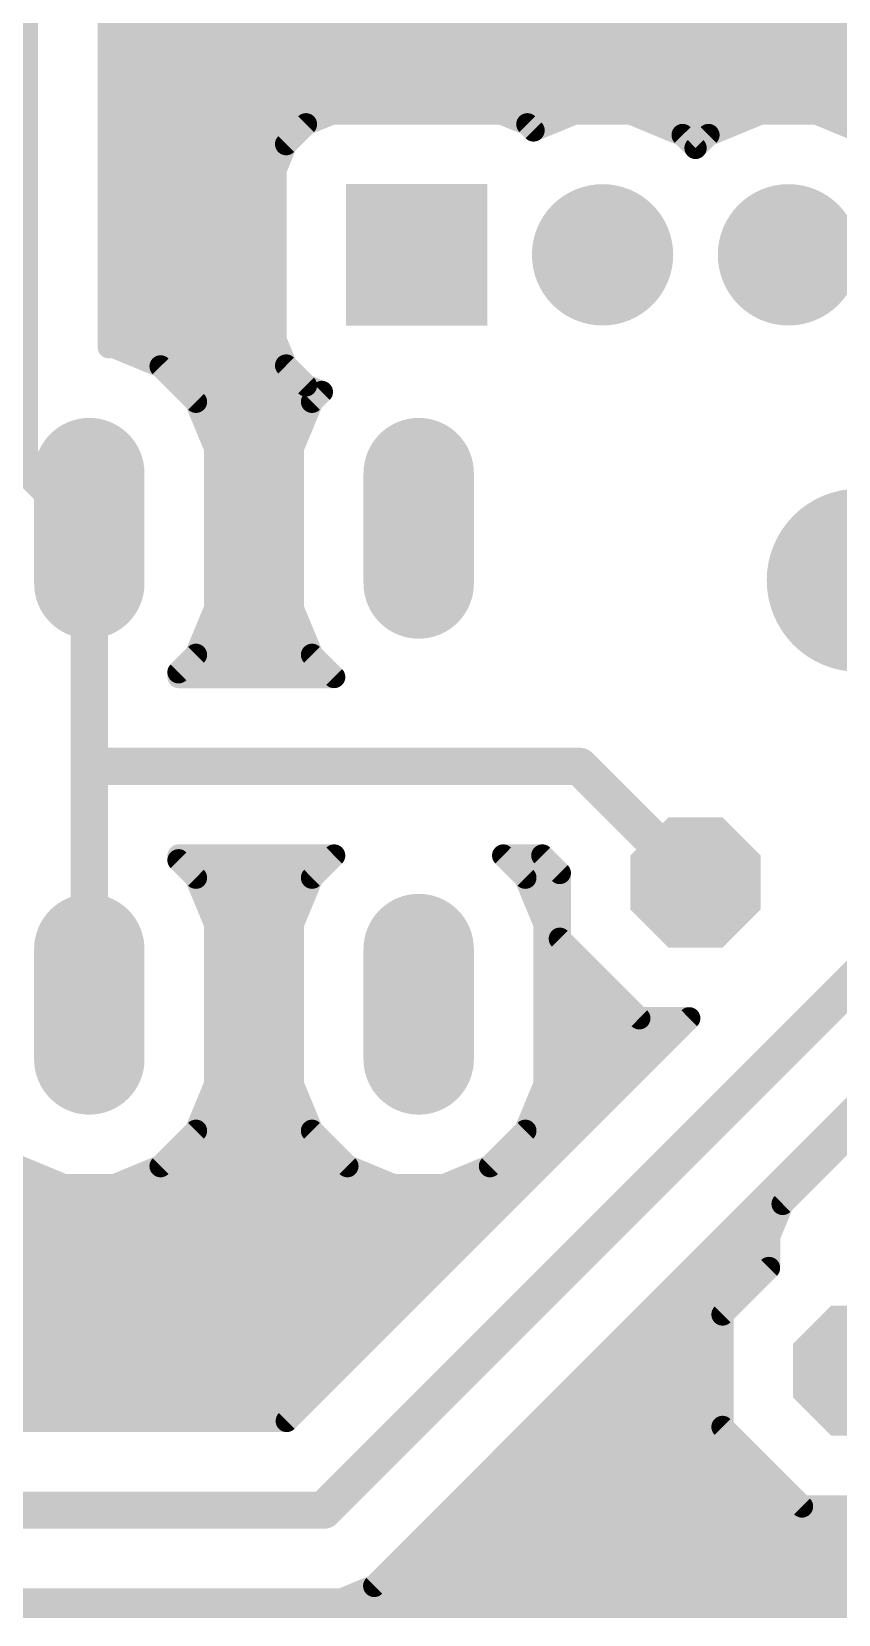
# Model space of a CAD drawing. Header units: millimetres. Extents: x 0 to 653, y 0 to 287.
# Drawn here: x 18.55 to 29.57, y 46.84 to 68.45 of the extents above; entities that cross this region are included whole.
import ezdxf

# ---------------------------------------------------------------- set-up
doc = ezdxf.new("R2010")
doc.units = ezdxf.units.MM
for name, color, linetype in [('16', 7, 'Continuous'), ('17', 7, 'Continuous'), ('18', 7, 'Continuous')]:
    doc.layers.add(name, color=color, linetype=linetype)

# ---------------------------------------------------------------- blocks, each defined once
blk = doc.blocks.new('OCTAGONP')
at = {"const_width": 0.5}
blk.add_lwpolyline([(-0.25, -0.1036), (-0.25, 0.1036), (-0.1036, 0.25), (0.1036, 0.25), (0.25, 0.1036), (0.25, -0.1036), (0.1036, -0.25), (-0.1036, -0.25), (-0.25, -0.1036), (-0.25, 0.1036)], dxfattribs=at)
blk = doc.blocks.new('SQUAREP')
blk.add_solid([(-0.5, -0.5), (0.5, -0.5), (-0.5, 0.5), (0.5, 0.5)])
blk = doc.blocks.new('ROUNDP')
at = {"const_width": 0.5}
blk.add_lwpolyline([(0, -0.25, 1), (0, 0.25, 1), (0, -0.25)], format="xyb", dxfattribs=at)
blk = doc.blocks.new('LONGP100')
at = {"const_width": 1}
blk.add_lwpolyline([(-0.5, 0), (0.5, 0)], dxfattribs=at)
at = {"const_width": 0.5}
for points in [[(-0.5, 0.25, 1), (-0.5, -0.25)], [(0.5, -0.25, 1), (0.5, 0.25)]]:
    blk.add_lwpolyline(points, format="xyb", dxfattribs=at)
blk = doc.blocks.new('ROUNDV')
at = {"const_width": 0.5}
blk.add_lwpolyline([(0, -0.25, 1), (0, 0.25, 1), (0, -0.25)], format="xyb", dxfattribs=at)

msp = doc.modelspace()

# ---------------------------------------------------------------- linework, layer by layer
at = {"layer": '16'}
for points, const_width in [([(18.387, 85.035), (18.387, 62.623)], 0.508), ([(19.607, 64.143), (19.607, 84.53)], 0.305), ([(19.607, 68.58), (66.856, 68.58)], 0.305), ([(19.607, 68.275), (67.161, 68.275)], 0.305), ([(19.607, 67.97), (67.465, 67.97)], 0.305), ([(19.607, 67.666), (67.77, 67.666)], 0.305), ([(19.607, 67.361), (68.075, 67.361)], 0.305), ([(22.655, 67.335), (22.301, 67.189)], 0.305), ([(24.97, 67.335), (22.655, 67.335)], 0.305), ([(25.324, 67.189), (24.97, 67.335)], 0.305), ([(25.968, 67.335), (25.409, 67.104)], 0.305), ([(26.736, 67.335), (25.968, 67.335)], 0.305), ([(27.446, 67.041), (26.736, 67.335)], 0.305), ([(28.509, 67.335), (27.799, 67.041)], 0.305), ([(29.276, 67.335), (28.509, 67.335)], 0.305), ([(29.986, 67.041), (29.276, 67.335)], 0.305), ([(22.301, 67.189), (22.029, 66.917)], 0.305), ([(25.409, 67.104), (25.324, 67.189)], 0.305), ([(19.607, 67.056), (22.168, 67.056)], 0.305), ([(22.029, 66.917), (21.882, 66.562)], 0.305), ([(27.411, 67.056), (27.834, 67.056)], 0.305), ([(27.622, 66.865), (27.446, 67.041)], 0.305), ([(27.799, 67.041), (27.622, 66.865)], 0.305), ([(19.607, 66.751), (21.96, 66.751)], 0.305), ([(19.607, 66.446), (21.882, 66.446)], 0.305), ([(21.882, 66.562), (21.882, 64.248)], 0.305), ([(19.607, 66.142), (21.882, 66.142)], 0.305), ([(19.607, 65.837), (21.882, 65.837)], 0.305), ([(19.607, 65.532), (21.882, 65.532)], 0.305), ([(19.607, 65.227), (21.882, 65.227)], 0.305), ([(19.607, 64.922), (21.882, 64.922)], 0.305), ([(19.607, 64.618), (21.882, 64.618)], 0.305), ([(19.607, 64.313), (21.882, 64.313)], 0.305), ([(19.682, 64.143), (19.607, 64.143)], 0.305), ([(20.314, 63.882), (19.682, 64.143)], 0.305), ([(21.882, 64.248), (22.029, 63.893)], 0.305), ([(20.008, 64.008), (21.981, 64.008)], 0.305), ([(20.797, 63.398), (20.314, 63.882)], 0.305), ([(22.029, 63.893), (22.301, 63.621)], 0.305), ([(20.492, 63.703), (22.219, 63.703)], 0.305), ([(22.301, 63.621), (22.517, 63.532)], 0.305), ([(20.797, 63.398), (22.383, 63.398)], 0.305), ([(21.059, 62.766), (20.797, 63.398)], 0.305), ([(22.383, 63.398), (22.121, 62.766)], 0.305), ([(22.517, 63.532), (22.383, 63.398)], 0.305), ([(20.924, 63.094), (22.256, 63.094)], 0.305), ([(21.05, 62.789), (22.13, 62.789)], 0.305), ([(21.059, 60.574), (21.059, 62.766)], 0.305), ([(22.121, 62.766), (22.121, 60.574)], 0.305), ([(18.387, 62.623), (19.34, 61.67)], 0.508), ([(21.059, 62.484), (22.121, 62.484)], 0.305), ([(36.513, 62.23), (22.543, 48.26)], 0.508), ([(21.059, 62.179), (22.121, 62.179)], 0.305), ([(19.34, 58.42), (19.34, 61.67)], 0.508), ([(21.059, 61.874), (22.121, 61.874)], 0.305), ([(21.059, 61.57), (22.121, 61.57)], 0.305), ([(23.233, 47.226), (37.546, 61.539)], 0.305), ([(37.833, 61.465), (28.811, 52.443)], 0.305), ([(21.059, 61.265), (22.121, 61.265)], 0.305), ([(21.059, 60.96), (22.121, 60.96)], 0.305), ([(21.059, 60.655), (22.121, 60.655)], 0.305), ([(20.797, 59.942), (21.059, 60.574)], 0.305), ([(22.121, 60.574), (22.383, 59.942)], 0.305), ([(20.967, 60.35), (22.213, 60.35)], 0.305), ([(20.559, 59.704), (20.797, 59.942)], 0.305), ([(20.84, 60.046), (22.34, 60.046)], 0.305), ([(22.383, 59.942), (22.686, 59.639)], 0.305), ([(20.596, 59.741), (22.584, 59.741)], 0.305), ([(20.559, 59.639), (20.559, 59.704)], 0.305), ([(22.686, 59.639), (20.559, 59.639)], 0.305), ([(19.34, 55.17), (19.34, 58.42)], 0.508), ([(26.035, 58.42), (19.34, 58.42)], 0.508), ([(27.622, 56.833), (26.035, 58.42)], 0.508), ([(20.559, 57.136), (20.559, 57.201)], 0.305), ([(20.559, 57.201), (22.686, 57.201)], 0.305), ([(20.797, 56.898), (20.559, 57.136)], 0.305), ([(22.686, 57.201), (22.383, 56.898)], 0.305), ([(25.297, 56.898), (24.994, 57.201)], 0.305), ([(24.994, 57.201), (25.53, 57.201)], 0.305), ([(25.53, 57.201), (25.768, 56.962)], 0.305), ([(20.698, 56.998), (22.482, 56.998)], 0.305), ([(25.198, 56.998), (25.733, 56.998)], 0.305), ([(25.768, 56.962), (25.768, 56.065)], 0.305), ([(21.059, 56.266), (20.797, 56.898)], 0.305), ([(22.383, 56.898), (22.121, 56.266)], 0.305), ([(25.559, 56.266), (25.297, 56.898)], 0.305), ([(20.882, 56.693), (22.298, 56.693)], 0.305), ([(25.382, 56.693), (25.768, 56.693)], 0.305), ([(21.009, 56.388), (22.171, 56.388)], 0.305), ([(21.059, 54.074), (21.059, 56.266)], 0.305), ([(22.121, 56.266), (22.121, 54.074)], 0.305), ([(25.509, 56.388), (25.768, 56.388)], 0.305), ([(25.559, 54.074), (25.559, 56.266)], 0.305), ([(21.059, 56.083), (22.121, 56.083)], 0.305), ([(25.559, 56.083), (25.768, 56.083)], 0.305), ([(25.768, 56.065), (26.855, 54.978)], 0.305), ([(21.059, 55.778), (22.121, 55.778)], 0.305), ([(25.559, 55.778), (26.054, 55.778)], 0.305), ([(21.059, 55.474), (22.121, 55.474)], 0.305), ([(25.559, 55.474), (26.359, 55.474)], 0.305), ([(21.059, 55.169), (22.121, 55.169)], 0.305), ([(27.537, 54.978), (22.038, 49.479)], 0.305), ([(25.559, 55.169), (26.664, 55.169)], 0.305), ([(26.855, 54.978), (27.537, 54.978)], 0.305), ([(21.059, 54.864), (22.121, 54.864)], 0.305), ([(25.559, 54.864), (27.422, 54.864)], 0.305), ([(21.059, 54.559), (22.121, 54.559)], 0.305), ([(25.559, 54.559), (27.117, 54.559)], 0.305), ([(21.059, 54.254), (22.121, 54.254)], 0.305), ([(25.559, 54.254), (26.813, 54.254)], 0.305), ([(20.797, 53.442), (21.059, 54.074)], 0.305), ([(21.008, 53.95), (22.172, 53.95)], 0.305), ([(22.121, 54.074), (22.383, 53.442)], 0.305), ([(25.297, 53.442), (25.559, 54.074)], 0.305), ([(25.508, 53.95), (26.508, 53.95)], 0.305), ([(20.881, 53.645), (22.299, 53.645)], 0.305), ([(25.381, 53.645), (26.203, 53.645)], 0.305), ([(29.651, 53.645), (30.013, 53.645)], 0.305), ([(20.314, 52.959), (20.797, 53.442)], 0.305), ([(20.695, 53.34), (22.485, 53.34)], 0.305), ([(22.383, 53.442), (22.866, 52.959)], 0.305), ([(24.814, 52.959), (25.297, 53.442)], 0.305), ([(25.195, 53.34), (25.898, 53.34)], 0.305), ([(29.347, 53.34), (29.708, 53.34)], 0.305), ([(20.39, 53.035), (22.79, 53.035)], 0.305), ([(24.89, 53.035), (25.593, 53.035)], 0.305), ([(29.042, 53.035), (29.404, 53.035)], 0.305), ([(18.366, 52.959), (18.998, 52.697)], 0.305), ([(19.682, 52.697), (20.314, 52.959)], 0.305), ([(22.866, 52.959), (23.498, 52.697)], 0.305), ([(24.182, 52.697), (24.814, 52.959)], 0.305), ([(12.516, 52.73), (18.917, 52.73)], 0.305), ([(18.998, 52.697), (19.682, 52.697)], 0.305), ([(19.763, 52.73), (23.417, 52.73)], 0.305), ([(23.498, 52.697), (24.182, 52.697)], 0.305), ([(24.263, 52.73), (25.289, 52.73)], 0.305), ([(28.737, 52.73), (29.099, 52.73)], 0.305), ([(8.112, 52.426), (24.984, 52.426)], 0.305), ([(28.432, 52.426), (28.804, 52.426)], 0.305), ([(28.811, 52.443), (28.626, 51.995)], 0.305), ([(7.808, 52.121), (24.679, 52.121)], 0.305), ([(28.128, 52.121), (28.678, 52.121)], 0.305), ([(28.626, 51.995), (28.626, 51.568)], 0.305), ([(15.259, 51.816), (24.374, 51.816)], 0.305), ([(27.823, 51.816), (28.626, 51.816)], 0.305), ([(15.563, 51.511), (24.07, 51.511)], 0.305), ([(27.518, 51.511), (28.569, 51.511)], 0.305), ([(28.626, 51.568), (27.991, 50.933)], 0.305), ([(15.868, 51.206), (23.765, 51.206)], 0.305), ([(27.213, 51.206), (28.264, 51.206)], 0.305), ([(16.142, 50.902), (23.46, 50.902)], 0.305), ([(26.908, 50.902), (27.991, 50.902)], 0.305), ([(27.991, 50.933), (27.991, 49.397)], 0.305), ([(16.142, 50.597), (23.155, 50.597)], 0.305), ([(26.604, 50.597), (27.991, 50.597)], 0.305), ([(16.142, 50.292), (22.85, 50.292)], 0.305), ([(26.299, 50.292), (27.991, 50.292)], 0.305), ([(16.142, 49.987), (22.546, 49.987)], 0.305), ([(25.994, 49.987), (27.991, 49.987)], 0.305), ([(16.142, 49.682), (22.241, 49.682)], 0.305), ([(25.689, 49.682), (27.991, 49.682)], 0.305), ([(22.038, 49.479), (16.142, 49.479)], 0.305), ([(25.384, 49.378), (28.01, 49.378)], 0.305), ([(27.991, 49.397), (29.077, 48.311)], 0.305), ([(25.079, 49.073), (28.315, 49.073)], 0.305), ([(24.775, 48.768), (28.62, 48.768)], 0.305), ([(13.652, 48.26), (22.543, 48.26)], 0.508), ([(24.47, 48.463), (28.925, 48.463)], 0.305), ([(29.077, 48.311), (30.613, 48.311)], 0.305), ([(24.165, 48.158), (79.771, 48.158)], 0.305), ([(23.86, 47.854), (167.958, 47.854)], 0.305), ([(23.555, 47.549), (167.958, 47.549)], 0.305), ([(22.785, 47.041), (23.233, 47.226)], 0.305), ([(23.251, 47.244), (167.958, 47.244)], 0.305), ([(13.41, 47.041), (22.785, 47.041)], 0.305), ([(1.168, 46.939), (167.958, 46.939)], 0.305)]:
    msp.add_lwpolyline(points, dxfattribs=dict(at, const_width=const_width))
for points, const_width in [([(19.607, 68.656, 1), (19.607, 68.504)], 0.152), ([(19.607, 68.351, 1), (19.607, 68.199)], 0.152), ([(19.607, 68.047, 1), (19.607, 67.894)], 0.152), ([(19.607, 67.742, 1), (19.607, 67.589)], 0.152), ([(19.607, 67.437, 1), (19.607, 67.285)], 0.152), ([(22.655, 67.412, 1), (22.655, 67.259)], 0.152), ([(22.684, 67.265, 1), (22.626, 67.406)], 0.152), ([(24.999, 67.406, 1), (24.941, 67.265)], 0.152), ([(24.97, 67.259, 1), (24.97, 67.412)], 0.152), ([(25.968, 67.412, 1), (25.968, 67.259)], 0.152), ([(25.998, 67.265, 1), (25.939, 67.406)], 0.152), ([(26.766, 67.406, 1), (26.707, 67.265)], 0.152), ([(26.736, 67.259, 1), (26.736, 67.412)], 0.152), ([(28.509, 67.412, 1), (28.509, 67.259)], 0.152), ([(28.538, 67.265, 1), (28.479, 67.406)], 0.152), ([(29.306, 67.406, 1), (29.247, 67.265)], 0.152), ([(29.276, 67.259, 1), (29.276, 67.412)], 0.152), ([(22.271, 67.259, 1), (22.33, 67.118)], 0.152), ([(22.354, 67.135, 1), (22.247, 67.242)], 0.152), ([(25.378, 67.242, 1), (25.271, 67.135)], 0.152), ([(25.295, 67.118, 1), (25.354, 67.259)], 0.152), ([(25.38, 67.174, 1), (25.438, 67.033)], 0.152), ([(25.355, 67.05, 1), (25.463, 67.158)], 0.152), ([(19.607, 67.132, 1), (19.607, 66.98)], 0.152), ([(21.975, 66.971, 1), (22.083, 66.863)], 0.152), ([(22.099, 66.888, 1), (21.959, 66.946)], 0.152), ([(22.168, 66.98, 1), (22.168, 67.132)], 0.152), ([(27.411, 67.132, 1), (27.411, 66.98)], 0.152), ([(27.5, 67.095, 1), (27.392, 66.988)], 0.152), ([(27.417, 66.971, 1), (27.475, 67.112)], 0.152), ([(27.77, 67.112, 1), (27.828, 66.971)], 0.152), ([(27.853, 66.988, 1), (27.745, 67.095)], 0.152), ([(27.834, 66.98, 1), (27.834, 67.132)], 0.152), ([(19.607, 66.827, 1), (19.607, 66.675)], 0.152), ([(21.96, 66.675, 1), (21.96, 66.827)], 0.152), ([(27.569, 66.919, 1), (27.676, 66.811)], 0.152), ([(27.569, 66.811, 1), (27.676, 66.919)], 0.152), ([(19.607, 66.523, 1), (19.607, 66.37)], 0.152), ([(21.958, 66.562, 1), (21.806, 66.562)], 0.152), ([(21.812, 66.591, 1), (21.953, 66.533)], 0.152), ([(21.882, 66.37, 1), (21.882, 66.523)], 0.152), ([(19.607, 66.218, 1), (19.607, 66.065)], 0.152), ([(21.882, 66.065, 1), (21.882, 66.218)], 0.152), ([(19.607, 65.913, 1), (19.607, 65.761)], 0.152), ([(21.882, 65.761, 1), (21.882, 65.913)], 0.152), ([(19.607, 65.608, 1), (19.607, 65.456)], 0.152), ([(21.882, 65.456, 1), (21.882, 65.608)], 0.152), ([(19.607, 65.303, 1), (19.607, 65.151)], 0.152), ([(21.882, 65.151, 1), (21.882, 65.303)], 0.152), ([(19.607, 64.999, 1), (19.607, 64.846)], 0.152), ([(21.882, 64.846, 1), (21.882, 64.999)], 0.152), ([(19.607, 64.694, 1), (19.607, 64.541)], 0.152), ([(21.882, 64.541, 1), (21.882, 64.694)], 0.152), ([(19.607, 64.389, 1), (19.607, 64.237)], 0.152), ([(21.882, 64.237, 1), (21.882, 64.389)], 0.152), ([(19.607, 64.219, 1), (19.607, 64.067)], 0.152), ([(19.53, 64.143, 1), (19.683, 64.143)], 0.152), ([(19.711, 64.214, 1), (19.653, 64.073)], 0.152), ([(19.682, 64.067, 1), (19.682, 64.219)], 0.152), ([(21.953, 64.277, 1), (21.812, 64.219)], 0.152), ([(21.806, 64.248, 1), (21.958, 64.248)], 0.152), ([(20.008, 64.084, 1), (20.008, 63.932)], 0.152), ([(20.368, 63.935, 1), (20.26, 63.828)], 0.152), ([(20.285, 63.811, 1), (20.343, 63.952)], 0.152), ([(22.083, 63.947, 1), (21.975, 63.839)], 0.152), ([(21.959, 63.864, 1), (22.099, 63.922)], 0.152), ([(21.981, 63.932, 1), (21.981, 64.084)], 0.152), ([(20.492, 63.779, 1), (20.492, 63.627)], 0.152), ([(22.219, 63.627, 1), (22.219, 63.779)], 0.152), ([(22.33, 63.692, 1), (22.271, 63.551)], 0.152), ([(20.797, 63.475, 1), (20.797, 63.322)], 0.152), ([(20.868, 63.427, 1), (20.727, 63.369)], 0.152), ([(22.247, 63.568, 1), (22.354, 63.675)], 0.152), ([(22.453, 63.369, 1), (22.312, 63.427)], 0.152), ([(22.383, 63.322, 1), (22.383, 63.475)], 0.152), ([(22.571, 63.478, 1), (22.463, 63.586)], 0.152), ([(22.488, 63.462, 1), (22.546, 63.602)], 0.152), ([(20.744, 63.344, 1), (20.851, 63.452)], 0.152), ([(22.329, 63.452, 1), (22.436, 63.344)], 0.152), ([(20.924, 63.17, 1), (20.924, 63.017)], 0.152), ([(22.256, 63.017, 1), (22.256, 63.17)], 0.152), ([(21.05, 62.865, 1), (21.05, 62.713)], 0.152), ([(21.135, 62.766, 1), (20.983, 62.766)], 0.152), ([(22.197, 62.766, 1), (22.045, 62.766)], 0.152), ([(22.13, 62.713, 1), (22.13, 62.865)], 0.152), ([(18.477, 62.712, 1), (18.298, 62.533)], 0.254), ([(18.261, 62.623, 1), (18.515, 62.623)], 0.254), ([(20.989, 62.737, 1), (21.13, 62.795)], 0.152), ([(22.05, 62.795, 1), (22.191, 62.737)], 0.152), ([(21.059, 62.56, 1), (21.059, 62.408)], 0.152), ([(22.121, 62.408, 1), (22.121, 62.56)], 0.152), ([(21.059, 62.255, 1), (21.059, 62.103)], 0.152), ([(22.121, 62.103, 1), (22.121, 62.255)], 0.152), ([(19.467, 61.67, 1), (19.213, 61.67)], 0.254), ([(19.25, 61.58, 1), (19.43, 61.76)], 0.254), ([(21.059, 61.951, 1), (21.059, 61.798)], 0.152), ([(22.121, 61.798, 1), (22.121, 61.951)], 0.152), ([(21.059, 61.646, 1), (21.059, 61.493)], 0.152), ([(22.121, 61.493, 1), (22.121, 61.646)], 0.152), ([(21.059, 61.341, 1), (21.059, 61.189)], 0.152), ([(22.121, 61.189, 1), (22.121, 61.341)], 0.152), ([(21.059, 61.036, 1), (21.059, 60.884)], 0.152), ([(22.121, 60.884, 1), (22.121, 61.036)], 0.152), ([(21.059, 60.731, 1), (21.059, 60.579)], 0.152), ([(22.121, 60.579, 1), (22.121, 60.731)], 0.152), ([(20.983, 60.574, 1), (21.135, 60.574)], 0.152), ([(21.13, 60.545, 1), (20.989, 60.603)], 0.152), ([(22.191, 60.603, 1), (22.05, 60.545)], 0.152), ([(22.045, 60.574, 1), (22.197, 60.574)], 0.152), ([(20.967, 60.427, 1), (20.967, 60.274)], 0.152), ([(22.213, 60.274, 1), (22.213, 60.427)], 0.152), ([(20.851, 59.888, 1), (20.744, 59.996)], 0.152), ([(20.84, 60.122, 1), (20.84, 59.969)], 0.152), ([(22.436, 59.996, 1), (22.329, 59.888)], 0.152), ([(22.34, 59.969, 1), (22.34, 60.122)], 0.152), ([(20.596, 59.817, 1), (20.596, 59.665)], 0.152), ([(20.727, 59.971, 1), (20.868, 59.913)], 0.152), ([(22.312, 59.913, 1), (22.453, 59.971)], 0.152), ([(22.584, 59.665, 1), (22.584, 59.817)], 0.152), ([(20.635, 59.704, 1), (20.483, 59.704)], 0.152), ([(20.505, 59.758, 1), (20.613, 59.65)], 0.152), ([(20.559, 59.715, 1), (20.559, 59.563)], 0.152), ([(20.483, 59.639, 1), (20.635, 59.639)], 0.152), ([(22.632, 59.585, 1), (22.739, 59.693)], 0.152), ([(22.686, 59.563, 1), (22.686, 59.715)], 0.152), ([(19.467, 58.42, 1), (19.213, 58.42)], 0.254), ([(19.34, 58.547, 1), (19.34, 58.293)], 0.254), ([(26.125, 58.51, 1), (25.945, 58.33)], 0.254), ([(26.035, 58.293, 1), (26.035, 58.547)], 0.254), ([(19.213, 58.42, 1), (19.467, 58.42)], 0.254), ([(20.635, 57.201, 1), (20.483, 57.201)], 0.152), ([(20.559, 57.277, 1), (20.559, 57.125)], 0.152), ([(20.613, 57.19, 1), (20.505, 57.082)], 0.152), ([(22.739, 57.147, 1), (22.632, 57.255)], 0.152), ([(22.686, 57.125, 1), (22.686, 57.277)], 0.152), ([(25.048, 57.255, 1), (24.941, 57.147)], 0.152), ([(24.994, 57.277, 1), (24.994, 57.125)], 0.152), ([(25.584, 57.255, 1), (25.476, 57.147)], 0.152), ([(25.53, 57.125, 1), (25.53, 57.277)], 0.152), ([(20.483, 57.136, 1), (20.635, 57.136)], 0.152), ([(20.698, 57.074, 1), (20.698, 56.921)], 0.152), ([(22.482, 56.921, 1), (22.482, 57.074)], 0.152), ([(25.198, 57.074, 1), (25.198, 56.921)], 0.152), ([(25.845, 56.962, 1), (25.692, 56.962)], 0.152), ([(25.714, 56.909, 1), (25.822, 57.016)], 0.152), ([(25.733, 56.921, 1), (25.733, 57.074)], 0.152), ([(20.868, 56.927, 1), (20.727, 56.869)], 0.152), ([(20.744, 56.844, 1), (20.851, 56.952)], 0.152), ([(22.329, 56.952, 1), (22.436, 56.844)], 0.152), ([(22.453, 56.869, 1), (22.312, 56.927)], 0.152), ([(25.368, 56.927, 1), (25.227, 56.869)], 0.152), ([(25.244, 56.844, 1), (25.351, 56.952)], 0.152), ([(27.533, 56.743, 1), (27.712, 56.922)], 0.254), ([(20.882, 56.769, 1), (20.882, 56.617)], 0.152), ([(22.298, 56.617, 1), (22.298, 56.769)], 0.152), ([(25.382, 56.769, 1), (25.382, 56.617)], 0.152), ([(25.768, 56.617, 1), (25.768, 56.769)], 0.152), ([(21.009, 56.464, 1), (21.009, 56.312)], 0.152), ([(21.135, 56.266, 1), (20.983, 56.266)], 0.152), ([(22.197, 56.266, 1), (22.045, 56.266)], 0.152), ([(22.171, 56.312, 1), (22.171, 56.464)], 0.152), ([(25.509, 56.464, 1), (25.509, 56.312)], 0.152), ([(25.635, 56.266, 1), (25.483, 56.266)], 0.152), ([(25.768, 56.312, 1), (25.768, 56.464)], 0.152), ([(21.059, 56.159, 1), (21.059, 56.007)], 0.152), ([(20.989, 56.237, 1), (21.13, 56.295)], 0.152), ([(22.05, 56.295, 1), (22.191, 56.237)], 0.152), ([(22.121, 56.007, 1), (22.121, 56.159)], 0.152), ([(25.559, 56.159, 1), (25.559, 56.007)], 0.152), ([(25.489, 56.237, 1), (25.63, 56.295)], 0.152), ([(25.822, 56.118, 1), (25.714, 56.011)], 0.152), ([(25.768, 56.007, 1), (25.768, 56.159)], 0.152), ([(25.692, 56.065, 1), (25.845, 56.065)], 0.152), ([(21.059, 55.855, 1), (21.059, 55.702)], 0.152), ([(22.121, 55.702, 1), (22.121, 55.855)], 0.152), ([(25.559, 55.855, 1), (25.559, 55.702)], 0.152), ([(26.054, 55.702, 1), (26.054, 55.855)], 0.152), ([(21.059, 55.55, 1), (21.059, 55.397)], 0.152), ([(22.121, 55.397, 1), (22.121, 55.55)], 0.152), ([(25.559, 55.55, 1), (25.559, 55.397)], 0.152), ([(26.359, 55.397, 1), (26.359, 55.55)], 0.152), ([(19.213, 55.17, 1), (19.467, 55.17)], 0.254), ([(21.059, 55.245, 1), (21.059, 55.093)], 0.152), ([(22.121, 55.093, 1), (22.121, 55.245)], 0.152), ([(25.559, 55.245, 1), (25.559, 55.093)], 0.152), ([(26.664, 55.093, 1), (26.664, 55.245)], 0.152), ([(26.855, 55.054, 1), (26.855, 54.902)], 0.152), ([(27.59, 54.924, 1), (27.483, 55.032)], 0.152), ([(27.537, 54.902, 1), (27.537, 55.054)], 0.152), ([(21.059, 54.94, 1), (21.059, 54.788)], 0.152), ([(22.121, 54.788, 1), (22.121, 54.94)], 0.152), ([(25.559, 54.94, 1), (25.559, 54.788)], 0.152), ([(26.801, 54.924, 1), (26.908, 55.032)], 0.152), ([(27.422, 54.788, 1), (27.422, 54.94)], 0.152), ([(21.059, 54.635, 1), (21.059, 54.483)], 0.152), ([(22.121, 54.483, 1), (22.121, 54.635)], 0.152), ([(25.559, 54.635, 1), (25.559, 54.483)], 0.152), ([(27.117, 54.483, 1), (27.117, 54.635)], 0.152), ([(21.059, 54.331, 1), (21.059, 54.178)], 0.152), ([(22.121, 54.178, 1), (22.121, 54.331)], 0.152), ([(25.559, 54.331, 1), (25.559, 54.178)], 0.152), ([(26.813, 54.178, 1), (26.813, 54.331)], 0.152), ([(21.008, 54.026, 1), (21.008, 53.873)], 0.152), ([(20.983, 54.074, 1), (21.135, 54.074)], 0.152), ([(21.13, 54.045, 1), (20.989, 54.103)], 0.152), ([(22.191, 54.103, 1), (22.05, 54.045)], 0.152), ([(22.045, 54.074, 1), (22.197, 54.074)], 0.152), ([(22.172, 53.873, 1), (22.172, 54.026)], 0.152), ([(25.508, 54.026, 1), (25.508, 53.873)], 0.152), ([(25.483, 54.074, 1), (25.635, 54.074)], 0.152), ([(25.63, 54.045, 1), (25.489, 54.103)], 0.152), ([(26.508, 53.873, 1), (26.508, 54.026)], 0.152), ([(20.881, 53.721, 1), (20.881, 53.569)], 0.152), ([(22.299, 53.569, 1), (22.299, 53.721)], 0.152), ([(25.381, 53.721, 1), (25.381, 53.569)], 0.152), ([(26.203, 53.569, 1), (26.203, 53.721)], 0.152), ([(29.651, 53.721, 1), (29.651, 53.569)], 0.152), ([(20.695, 53.416, 1), (20.695, 53.264)], 0.152), ([(20.727, 53.471, 1), (20.868, 53.413)], 0.152), ([(20.851, 53.388, 1), (20.744, 53.496)], 0.152), ([(22.436, 53.496, 1), (22.329, 53.388)], 0.152), ([(22.312, 53.413, 1), (22.453, 53.471)], 0.152), ([(22.485, 53.264, 1), (22.485, 53.416)], 0.152), ([(25.195, 53.416, 1), (25.195, 53.264)], 0.152), ([(25.227, 53.471, 1), (25.368, 53.413)], 0.152), ([(25.351, 53.388, 1), (25.244, 53.496)], 0.152), ([(25.898, 53.264, 1), (25.898, 53.416)], 0.152), ([(29.347, 53.416, 1), (29.347, 53.264)], 0.152), ([(20.39, 53.111, 1), (20.39, 52.959)], 0.152), ([(22.79, 52.959, 1), (22.79, 53.111)], 0.152), ([(24.89, 53.111, 1), (24.89, 52.959)], 0.152), ([(25.593, 52.959, 1), (25.593, 53.111)], 0.152), ([(29.042, 53.111, 1), (29.042, 52.959)], 0.152), ([(29.404, 52.959, 1), (29.404, 53.111)], 0.152), ([(20.26, 53.012, 1), (20.368, 52.905)], 0.152), ([(20.343, 52.888, 1), (20.285, 53.029)], 0.152), ([(22.895, 53.029, 1), (22.837, 52.888)], 0.152), ([(22.812, 52.905, 1), (22.92, 53.012)], 0.152), ([(24.76, 53.012, 1), (24.868, 52.905)], 0.152), ([(24.843, 52.888, 1), (24.785, 53.029)], 0.152), ([(18.917, 52.654, 1), (18.917, 52.807)], 0.152), ([(18.998, 52.773, 1), (18.998, 52.621)], 0.152), ([(18.969, 52.626, 1), (19.027, 52.767)], 0.152), ([(19.653, 52.767, 1), (19.711, 52.626)], 0.152), ([(19.682, 52.621, 1), (19.682, 52.773)], 0.152), ([(19.763, 52.807, 1), (19.763, 52.654)], 0.152), ([(23.417, 52.654, 1), (23.417, 52.807)], 0.152), ([(23.498, 52.773, 1), (23.498, 52.621)], 0.152), ([(23.469, 52.626, 1), (23.527, 52.767)], 0.152), ([(24.153, 52.767, 1), (24.211, 52.626)], 0.152), ([(24.182, 52.621, 1), (24.182, 52.773)], 0.152), ([(24.263, 52.807, 1), (24.263, 52.654)], 0.152), ([(25.289, 52.654, 1), (25.289, 52.807)], 0.152), ([(28.737, 52.807, 1), (28.737, 52.654)], 0.152), ([(29.099, 52.654, 1), (29.099, 52.807)], 0.152), ([(24.984, 52.349, 1), (24.984, 52.502)], 0.152), ([(28.432, 52.502, 1), (28.432, 52.349)], 0.152), ([(28.758, 52.497, 1), (28.865, 52.389)], 0.152), ([(28.882, 52.414, 1), (28.741, 52.472)], 0.152), ([(28.804, 52.349, 1), (28.804, 52.502)], 0.152), ([(24.679, 52.045, 1), (24.679, 52.197)], 0.152), ([(28.128, 52.197, 1), (28.128, 52.045)], 0.152), ([(28.702, 51.995, 1), (28.55, 51.995)], 0.152), ([(28.555, 52.024, 1), (28.696, 51.966)], 0.152), ([(28.678, 52.045, 1), (28.678, 52.197)], 0.152), ([(24.374, 51.74, 1), (24.374, 51.892)], 0.152), ([(27.823, 51.892, 1), (27.823, 51.74)], 0.152), ([(28.626, 51.74, 1), (28.626, 51.892)], 0.152), ([(24.07, 51.435, 1), (24.07, 51.587)], 0.152), ([(27.518, 51.587, 1), (27.518, 51.435)], 0.152), ([(28.569, 51.435, 1), (28.569, 51.587)], 0.152), ([(28.68, 51.514, 1), (28.572, 51.622)], 0.152), ([(28.55, 51.568, 1), (28.702, 51.568)], 0.152), ([(23.765, 51.13, 1), (23.765, 51.283)], 0.152), ([(27.213, 51.283, 1), (27.213, 51.13)], 0.152), ([(28.264, 51.13, 1), (28.264, 51.283)], 0.152), ([(23.46, 50.825, 1), (23.46, 50.978)], 0.152), ([(26.908, 50.978, 1), (26.908, 50.825)], 0.152), ([(28.067, 50.933, 1), (27.915, 50.933)], 0.152), ([(27.937, 50.987, 1), (28.045, 50.879)], 0.152), ([(27.991, 50.825, 1), (27.991, 50.978)], 0.152), ([(23.155, 50.521, 1), (23.155, 50.673)], 0.152), ([(26.604, 50.673, 1), (26.604, 50.521)], 0.152), ([(27.991, 50.521, 1), (27.991, 50.673)], 0.152), ([(22.85, 50.216, 1), (22.85, 50.368)], 0.152), ([(26.299, 50.368, 1), (26.299, 50.216)], 0.152), ([(27.991, 50.216, 1), (27.991, 50.368)], 0.152), ([(22.546, 49.911, 1), (22.546, 50.063)], 0.152), ([(25.994, 50.063, 1), (25.994, 49.911)], 0.152), ([(27.991, 49.911, 1), (27.991, 50.063)], 0.152), ([(22.241, 49.606, 1), (22.241, 49.759)], 0.152), ([(25.689, 49.759, 1), (25.689, 49.606)], 0.152), ([(27.991, 49.606, 1), (27.991, 49.759)], 0.152), ([(21.984, 49.533, 1), (22.091, 49.425)], 0.152), ([(22.038, 49.403, 1), (22.038, 49.555)], 0.152), ([(25.384, 49.454, 1), (25.384, 49.301)], 0.152), ([(28.045, 49.451, 1), (27.937, 49.343)], 0.152), ([(28.01, 49.301, 1), (28.01, 49.454)], 0.152), ([(27.915, 49.397, 1), (28.067, 49.397)], 0.152), ([(25.079, 49.149, 1), (25.079, 48.997)], 0.152), ([(28.315, 48.997, 1), (28.315, 49.149)], 0.152), ([(24.775, 48.844, 1), (24.775, 48.692)], 0.152), ([(28.62, 48.692, 1), (28.62, 48.844)], 0.152), ([(22.453, 48.35, 1), (22.632, 48.17)], 0.254), ([(22.543, 48.133, 1), (22.543, 48.387)], 0.254), ([(24.47, 48.539, 1), (24.47, 48.387)], 0.152), ([(28.925, 48.387, 1), (28.925, 48.539)], 0.152), ([(29.077, 48.387, 1), (29.077, 48.235)], 0.152), ([(29.023, 48.257, 1), (29.131, 48.365)], 0.152), ([(24.165, 48.235, 1), (24.165, 48.082)], 0.152), ([(23.86, 47.93, 1), (23.86, 47.777)], 0.152), ([(23.555, 47.625, 1), (23.555, 47.473)], 0.152), ([(23.179, 47.28, 1), (23.287, 47.172)], 0.152), ([(23.251, 47.32, 1), (23.251, 47.168)], 0.152), ([(23.262, 47.156, 1), (23.204, 47.297)], 0.152), ([(22.756, 47.111, 1), (22.814, 46.97)], 0.152), ([(22.785, 46.965, 1), (22.785, 47.117)], 0.152)]:
    msp.add_lwpolyline(points, format="xyb", dxfattribs=dict(at, const_width=const_width))

# ---------------------------------------------------------------- block references
at = {"layer": '17'}
for name, p, xscale, yscale, rotation in [('SQUAREP', (23.812, 65.405), 1.9304, 1.9304, 180), ('SQUAREP', (23.812, 65.405), 1.9304, 1.9304, 180), ('ROUNDP', (26.352, 65.405), 1.9304, 1.9304, 180), ('ROUNDP', (26.352, 65.405), 1.9304, 1.9304, 180), ('ROUNDP', (28.892, 65.405), 1.9304, 1.9304, 180), ('ROUNDP', (28.892, 65.405), 1.9304, 1.9304, 180), ('LONGP100', (19.34, 61.67), 1.508, 1.508, 270), ('LONGP100', (19.34, 61.67), 1.508, 1.508, 270), ('LONGP100', (23.84, 61.67), 1.508, 1.508, 270), ('LONGP100', (23.84, 61.67), 1.508, 1.508, 270), ('LONGP100', (19.34, 55.17), 1.508, 1.508, 270), ('LONGP100', (19.34, 55.17), 1.508, 1.508, 270), ('LONGP100', (23.84, 55.17), 1.508, 1.508, 270), ('LONGP100', (23.84, 55.17), 1.508, 1.508, 270)]:
    msp.add_blockref(name, p, dxfattribs=dict(at, xscale=xscale, yscale=yscale, rotation=rotation))
at = {"layer": '17', "xscale": 1.778, "yscale": 1.778}
for p in [(27.622, 56.833), (27.622, 56.833), (29.845, 50.165), (29.845, 50.165)]:
    msp.add_blockref('OCTAGONP', p, dxfattribs=at)
at = {"layer": '18', "xscale": 2.5, "yscale": 2.5}
msp.add_blockref('ROUNDV', (29.845, 60.96), dxfattribs=at)
msp.add_blockref('ROUNDV', (29.845, 60.96), dxfattribs=at)

doc.saveas('drawing.dxf')
